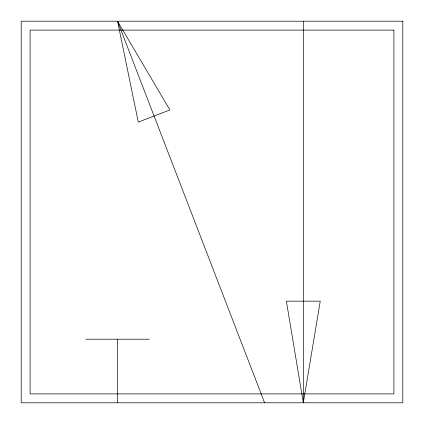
<?xml version="1.0" encoding="UTF-8"?>
<svg xmlns="http://www.w3.org/2000/svg" width="424" height="424" viewBox="0 0 424 424"><rect width="100%" height="100%" fill="white"/><g stroke="black" fill="none" stroke-linecap="round" stroke-linejoin="round"><path stroke-width="0.64" d="M303.308 402.8L320.247 301.167L286.37 301.167L303.308 402.8L303.308 21.2M85.796 339.2L149.396 339.2M117.538 21.2L169.892 109.943L138.282 122.128L117.538 21.2L264.603 402.8M117.596 339.2L117.596 402.8M402.8 21.2L21.2 21.2L21.2 402.8L402.8 402.8L402.8 21.2M393.896 30.104L30.104 30.104L30.104 393.896L393.896 393.896L393.896 30.104"/></g></svg>
